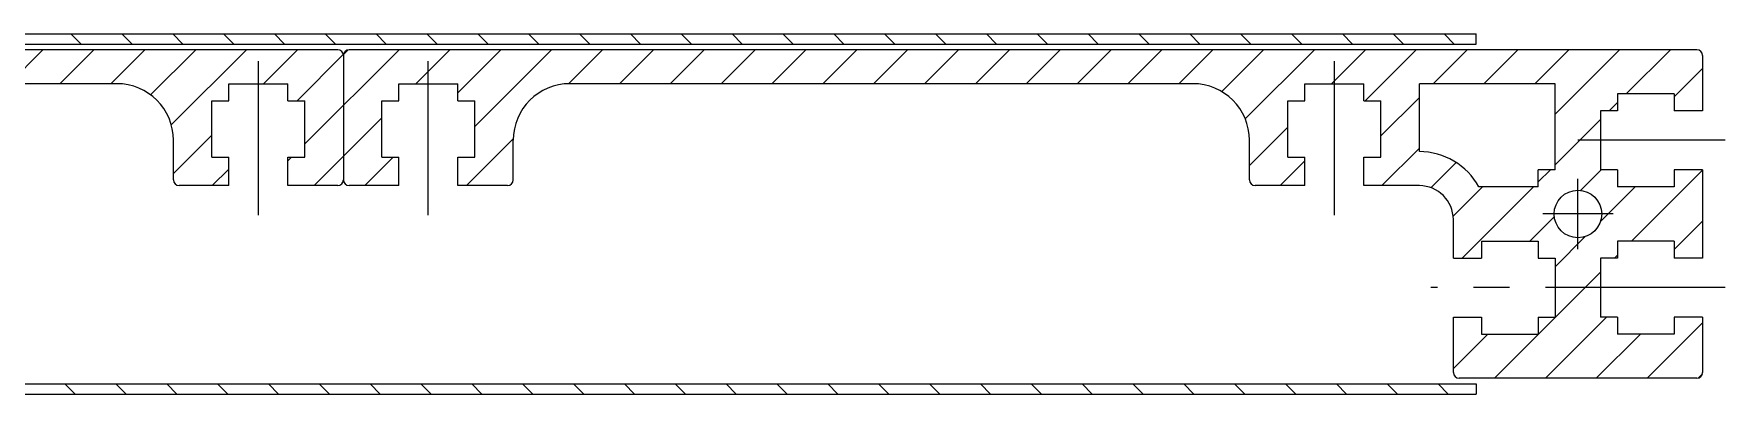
# Model space of a CAD drawing. Extents: x 0 to 1617, y -8 to 446.
# Drawn here: x 1467.6 to 1616.9, y 40.3 to 72.1 of the extents above; entities that cross this region are included whole.
import ezdxf

# ---------------------------------------------------------------- set-up
doc = ezdxf.new("R2010")
doc.units = 0
doc.header["$LTSCALE"] = 0.5
doc.linetypes.add('CENTER', pattern=[50.8, 31.75, -6.35, 6.35, -6.35])
for name, color, linetype in [('MSM_CENTER', 1, 'CENTER'), ('MSM_CONTINUOUS', 7, 'CONTINUOUS'), ('MSM_NARROW', 5, 'CONTINUOUS')]:
    doc.layers.add(name, color=color, linetype=linetype)

msp = doc.modelspace()

# ---------------------------------------------------------------- linework, layer by layer
at = {"layer": 'MSM_CENTER'}
for p, q in [((1487.44, 56.11), (1487.44, 69.7)), ((1502.44, 56.11), (1502.44, 69.7)), ((1582.44, 56.11), (1582.44, 69.7)), ((1616.94, 62.7), (1603.94, 62.7)), ((1603.94, 53.1), (1603.94, 59.3)), ((1607.04, 56.2), (1600.84, 56.2)), ((1616.94, 49.7), (1590.94, 49.7))]:
    msp.add_line(p, q, dxfattribs=at)
at = {"layer": 'MSM_CONTINUOUS'}
for p, q in [((1194.94, 72.1), (1594.94, 72.1)), ((1594.94, 71.2), (1594.94, 72.1)), ((1194.94, 71.2), (1594.94, 71.2)), ((1494.44, 70.7), (1445.44, 70.7)), ((1494.94, 70.2), (1494.94, 59.2)), ((1614.44, 70.7), (1495.44, 70.7)), ((1614.94, 70.2), (1614.94, 65.3)), ((1474.94, 67.7), (1464.94, 67.7)), ((1484.84, 67.7), (1490.04, 67.7)), ((1484.84, 66.2), (1484.84, 67.7)), ((1490.04, 66.2), (1490.04, 67.7)), ((1499.84, 67.7), (1505.04, 67.7)), ((1499.84, 66.2), (1499.84, 67.7)), ((1505.04, 66.2), (1505.04, 67.7)), ((1569.94, 67.7), (1514.94, 67.7)), ((1579.84, 67.7), (1585.04, 67.7)), ((1579.84, 66.2), (1579.84, 67.7)), ((1585.04, 66.2), (1585.04, 67.7)), ((1601.94, 67.7), (1589.94, 67.7)), ((1589.94, 61.7), (1589.94, 67.7)), ((1601.94, 60.1), (1601.94, 67.7)), ((1483.34, 66.2), (1484.84, 66.2)), ((1483.34, 61.2), (1483.34, 66.2)), ((1490.04, 66.2), (1491.54, 66.2)), ((1491.54, 61.2), (1491.54, 66.2)), ((1498.34, 66.2), (1499.84, 66.2)), ((1498.34, 61.2), (1498.34, 66.2)), ((1505.04, 66.2), (1506.54, 66.2)), ((1506.54, 61.2), (1506.54, 66.2)), ((1578.34, 66.2), (1579.84, 66.2)), ((1578.34, 61.2), (1578.34, 66.2)), ((1585.04, 66.2), (1586.54, 66.2)), ((1586.54, 61.2), (1586.54, 66.2)), ((1607.44, 66.8), (1607.44, 65.3)), ((1612.44, 66.8), (1607.44, 66.8)), ((1612.44, 66.8), (1612.44, 65.3)), ((1605.94, 65.3), (1605.94, 60.1)), ((1607.44, 65.3), (1605.94, 65.3)), ((1614.94, 65.3), (1612.44, 65.3)), ((1479.94, 59.2), (1479.94, 62.7)), ((1509.94, 59.2), (1509.94, 62.7)), ((1574.94, 59.2), (1574.94, 62.7)), ((1483.34, 61.2), (1484.84, 61.2)), ((1484.84, 58.7), (1484.84, 61.2)), ((1490.04, 58.7), (1490.04, 61.2)), ((1490.04, 61.2), (1491.54, 61.2)), ((1498.34, 61.2), (1499.84, 61.2)), ((1499.84, 58.7), (1499.84, 61.2)), ((1505.04, 58.7), (1505.04, 61.2)), ((1505.04, 61.2), (1506.54, 61.2)), ((1578.34, 61.2), (1579.84, 61.2)), ((1579.84, 58.7), (1579.84, 61.2)), ((1585.04, 58.7), (1585.04, 61.2)), ((1585.04, 61.2), (1586.54, 61.2)), ((1601.94, 60.1), (1600.44, 60.1)), ((1600.44, 58.6), (1600.44, 60.1)), ((1607.44, 60.1), (1605.94, 60.1)), ((1607.44, 60.1), (1607.44, 58.6)), ((1614.94, 60.1), (1612.44, 60.1)), ((1612.44, 60.1), (1612.44, 58.6)), ((1614.94, 60.1), (1614.94, 52.3)), ((1484.84, 58.7), (1480.44, 58.7)), ((1494.44, 58.7), (1490.04, 58.7)), ((1499.84, 58.7), (1495.44, 58.7)), ((1509.44, 58.7), (1505.04, 58.7)), ((1579.84, 58.7), (1575.44, 58.7)), ((1589.94, 58.7), (1585.04, 58.7)), ((1600.44, 58.6), (1595.19, 58.6)), ((1612.44, 58.6), (1607.44, 58.6)), ((1592.94, 52.3), (1592.94, 55.7)), ((1595.44, 53.8), (1595.44, 52.3)), ((1595.44, 53.8), (1600.44, 53.8)), ((1600.44, 53.8), (1600.44, 52.3)), ((1607.44, 53.8), (1607.44, 52.3)), ((1612.44, 53.8), (1607.44, 53.8)), ((1612.44, 53.8), (1612.44, 52.3)), ((1592.94, 52.3), (1595.44, 52.3)), ((1600.44, 52.3), (1601.94, 52.3)), ((1601.94, 52.3), (1601.94, 47.1)), ((1605.94, 52.3), (1605.94, 47.1)), ((1607.44, 52.3), (1605.94, 52.3)), ((1614.94, 52.3), (1612.44, 52.3)), ((1592.94, 42.2), (1592.94, 47.1)), ((1592.94, 47.1), (1595.44, 47.1)), ((1595.44, 47.1), (1595.44, 45.6)), ((1600.44, 47.1), (1600.44, 45.6)), ((1600.44, 47.1), (1601.94, 47.1)), ((1607.44, 47.1), (1605.94, 47.1)), ((1607.44, 47.1), (1607.44, 45.6)), ((1614.94, 47.1), (1612.44, 47.1)), ((1612.44, 47.1), (1612.44, 45.6)), ((1614.94, 47.1), (1614.94, 42.2)), ((1595.44, 45.6), (1600.44, 45.6)), ((1612.44, 45.6), (1607.44, 45.6)), ((1194.94, 41.2), (1594.94, 41.2)), ((1614.44, 41.7), (1593.44, 41.7)), ((1594.94, 41.2), (1594.94, 40.3)), ((1194.94, 40.3), (1594.94, 40.3))]:
    msp.add_line(p, q, dxfattribs=at)
msp.add_circle((1603.94, 56.2), 2.1, dxfattribs=at)
for centre, radius, start, end in [((1494.44, 70.2), 0.5, 0, 90), ((1495.44, 70.2), 0.5, 90, 180), ((1614.44, 70.2), 0.5, 0, 90), ((1474.94, 62.7), 5, 0, 90), ((1514.94, 62.7), 5, 90, 180), ((1569.94, 62.7), 5, 0, 90), ((1589.94, 55.7), 6, 28.9033, 90), ((1480.44, 59.2), 0.5, 180, 270), ((1494.44, 59.2), 0.5, 270, 0), ((1495.44, 59.2), 0.5, 180, 270), ((1509.44, 59.2), 0.5, 270, 0), ((1575.44, 59.2), 0.5, 180, 270), ((1589.94, 55.7), 3, 0, 90), ((1593.44, 42.2), 0.5, 180, 270), ((1614.44, 42.2), 0.5, 270, 0)]:
    msp.add_arc(centre, radius, start, end, dxfattribs=at)
at = {"layer": 'MSM_NARROW'}
for p, q in [((1471.79, 71.2), (1470.89, 72.1)), ((1476.28, 71.2), (1475.38, 72.1)), ((1480.77, 71.2), (1479.87, 72.1)), ((1485.26, 71.2), (1484.36, 72.1)), ((1489.75, 71.2), (1488.85, 72.1)), ((1494.24, 71.2), (1493.34, 72.1)), ((1498.73, 71.2), (1497.83, 72.1)), ((1503.22, 71.2), (1502.32, 72.1)), ((1507.71, 71.2), (1506.81, 72.1)), ((1512.2, 71.2), (1511.3, 72.1)), ((1516.69, 71.2), (1515.79, 72.1)), ((1521.18, 71.2), (1520.28, 72.1)), ((1525.67, 71.2), (1524.77, 72.1)), ((1530.16, 71.2), (1529.26, 72.1)), ((1534.65, 71.2), (1533.75, 72.1)), ((1539.14, 71.2), (1538.24, 72.1)), ((1543.63, 71.2), (1542.73, 72.1)), ((1548.12, 71.2), (1547.22, 72.1)), ((1552.61, 71.2), (1551.71, 72.1)), ((1557.1, 71.2), (1556.2, 72.1)), ((1561.59, 71.2), (1560.69, 72.1)), ((1566.08, 71.2), (1565.18, 72.1)), ((1570.57, 71.2), (1569.67, 72.1)), ((1575.06, 71.2), (1574.16, 72.1)), ((1579.55, 71.2), (1578.65, 72.1)), ((1584.04, 71.2), (1583.14, 72.1)), ((1588.53, 71.2), (1587.63, 72.1)), ((1593.02, 71.2), (1592.12, 72.1)), ((1465.42, 67.7), (1468.42, 70.7)), ((1469.92, 67.7), (1472.92, 70.7)), ((1474.41, 67.7), (1477.41, 70.7)), ((1477.91, 66.72), (1481.9, 70.7)), ((1479.75, 64.06), (1486.39, 70.7)), ((1487.88, 67.7), (1490.88, 70.7)), ((1490.87, 66.2), (1494.93, 70.27)), ((1491.54, 62.38), (1499.86, 70.7)), ((1494.95, 70.28), (1495.36, 70.69)), ((1501.35, 67.7), (1504.35, 70.7)), ((1505.04, 66.9), (1508.84, 70.7)), ((1506.54, 63.91), (1513.33, 70.7)), ((1514.81, 67.7), (1517.82, 70.7)), ((1519.31, 67.7), (1522.31, 70.7)), ((1523.8, 67.7), (1526.8, 70.7)), ((1528.29, 67.7), (1531.29, 70.7)), ((1532.78, 67.7), (1535.78, 70.7)), ((1537.27, 67.7), (1540.27, 70.7)), ((1541.76, 67.7), (1544.76, 70.7)), ((1546.25, 67.7), (1549.25, 70.7)), ((1550.74, 67.7), (1553.74, 70.7)), ((1555.23, 67.7), (1558.23, 70.7)), ((1559.72, 67.7), (1562.72, 70.7)), ((1564.21, 67.7), (1567.21, 70.7)), ((1568.7, 67.7), (1571.7, 70.7)), ((1572.49, 67), (1576.19, 70.7)), ((1574.57, 64.59), (1580.68, 70.7)), ((1582.17, 67.7), (1585.17, 70.7)), ((1585.16, 66.2), (1589.66, 70.7)), ((1591.15, 67.7), (1594.15, 70.7)), ((1595.64, 67.7), (1598.64, 70.7)), ((1600.13, 67.7), (1603.13, 70.7)), ((1601.94, 65.02), (1607.62, 70.7)), ((1608.21, 66.8), (1612.11, 70.7)), ((1612.44, 66.54), (1614.94, 69.04)), ((1586.54, 63.09), (1589.94, 66.49)), ((1606.71, 65.3), (1607.44, 66.03)), ((1492.35, 58.7), (1498.34, 64.69)), ((1601.94, 60.53), (1605.94, 64.53)), ((1479.94, 59.76), (1483.34, 63.16)), ((1505.82, 58.7), (1509.94, 62.82)), ((1574.94, 60.47), (1578.34, 63.87)), ((1586.64, 58.7), (1589.94, 62)), ((1483.37, 58.7), (1484.84, 60.17)), ((1490.04, 60.88), (1490.36, 61.2)), ((1496.84, 58.7), (1499.34, 61.2)), ((1577.66, 58.7), (1579.84, 60.88)), ((1590.95, 58.52), (1593.18, 60.75)), ((1600.44, 59.03), (1601.51, 60.1)), ((1604.18, 58.28), (1606, 60.1)), ((1608.68, 53.8), (1614.94, 60.06)), ((1592.92, 56), (1595.52, 58.6)), ((1593.71, 52.3), (1600.01, 58.6)), ((1605.93, 55.54), (1608.99, 58.6)), ((1599.7, 53.8), (1601.85, 55.95)), ((1612.44, 53.07), (1614.94, 55.57)), ((1601.94, 51.55), (1604.59, 54.2)), ((1607.18, 52.3), (1607.44, 52.56)), ((1596.58, 41.7), (1605.94, 51.06)), ((1592.94, 47.04), (1593, 47.1)), ((1601.07, 41.7), (1606.47, 47.1)), ((1610.05, 41.7), (1614.94, 46.59)), ((1592.94, 42.55), (1595.99, 45.6)), ((1605.56, 41.7), (1609.46, 45.6)), ((1614.55, 41.71), (1614.93, 42.08)), ((1471.26, 40.3), (1470.36, 41.2)), ((1475.75, 40.3), (1474.85, 41.2)), ((1480.24, 40.3), (1479.34, 41.2)), ((1484.73, 40.3), (1483.83, 41.2)), ((1489.22, 40.3), (1488.32, 41.2)), ((1493.71, 40.3), (1492.81, 41.2)), ((1498.2, 40.3), (1497.3, 41.2)), ((1502.69, 40.3), (1501.79, 41.2)), ((1507.18, 40.3), (1506.28, 41.2)), ((1511.67, 40.3), (1510.77, 41.2)), ((1516.16, 40.3), (1515.26, 41.2)), ((1520.65, 40.3), (1519.75, 41.2)), ((1525.14, 40.3), (1524.24, 41.2)), ((1529.63, 40.3), (1528.73, 41.2)), ((1534.12, 40.3), (1533.22, 41.2)), ((1538.61, 40.3), (1537.71, 41.2)), ((1543.1, 40.3), (1542.2, 41.2)), ((1547.59, 40.3), (1546.69, 41.2)), ((1552.08, 40.3), (1551.18, 41.2)), ((1556.57, 40.3), (1555.67, 41.2)), ((1561.06, 40.3), (1560.16, 41.2)), ((1565.55, 40.3), (1564.65, 41.2)), ((1570.04, 40.3), (1569.14, 41.2)), ((1574.53, 40.3), (1573.63, 41.2)), ((1579.02, 40.3), (1578.12, 41.2)), ((1583.51, 40.3), (1582.61, 41.2)), ((1588, 40.3), (1587.1, 41.2)), ((1592.49, 40.3), (1591.59, 41.2))]:
    msp.add_line(p, q, dxfattribs=at)

doc.saveas('drawing.dxf')
